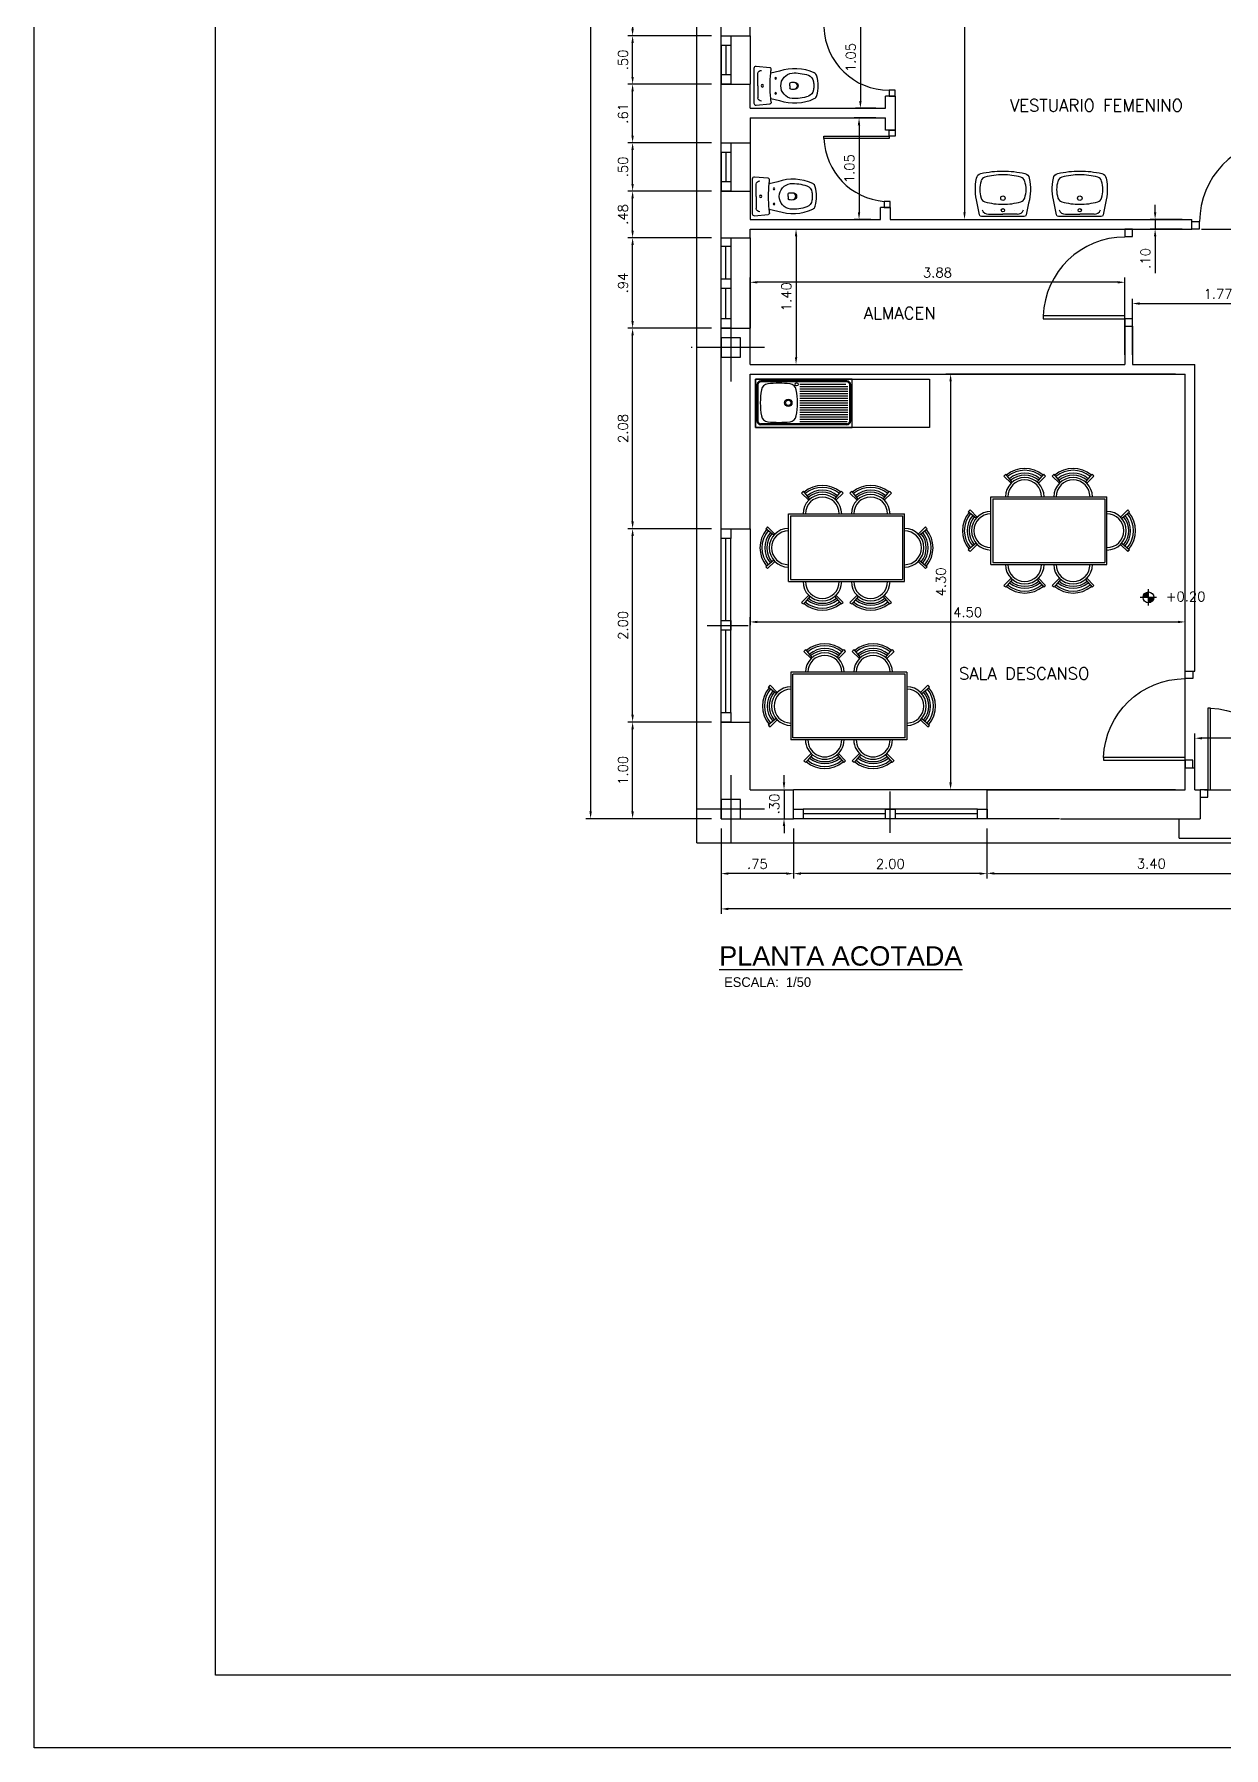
# Model space of a CAD drawing. Header units: millimetres. Extents: x -4290 to 40260, y -10034 to 21466.
# Drawn here: x -4290 to 8013, y -10034 to 7693 of the extents above; entities that cross this region are included whole.
import ezdxf
from ezdxf.enums import TextEntityAlignment as Align

# ---------------------------------------------------------------- set-up
doc = ezdxf.new("R2010")
doc.units = ezdxf.units.MM
for name, pattern in [('CYPELINEA', [0]), ('PUNTOS', [0.25, 0, -0.25]), ('TRAZOS', [19.05, 12.7, -6.35])]:
    doc.linetypes.add(name, pattern=pattern)
for name, color, linetype in [('015', 1, 'Continuous'), ('07', 6, 'Continuous'), ('CARPINTERIA', 1, 'Continuous'), ('COTAS', 6, 'Continuous'), ('CUBIERTA', 7, 'Continuous'), ('FORMATO', 7, 'Continuous'), ('MOBI', 2, 'Continuous'), ('PILAR_EJES', 1, 'CYPELINEA'), ('PILAR_RECT', 2, 'CYPELINEA'), ('SANITARIOS', 1, 'Continuous'), ('TABIQUERIA', 4, 'Continuous'), ('TEXTOS', 2, 'Continuous')]:
    doc.layers.add(name, color=color, linetype=linetype)
doc.styles.add('ARIAL', font='ARIAL.TTF')
doc.styles.add('COMIC', font='COMIC.TTF')
doc.styles.add('NGG', font='romans.shx')
doc.styles.add('ROMANS', font='romans.shx')
doc.dimstyles.new('50', dxfattribs={"dimscale": 50, "dimtxt": 2, "dimasz": 1.5, "dimexe": 1, "dimexo": 2, "dimgap": 1, "dimtad": 1, "dimlfac": 0.001, "dimzin": 4, "dimdsep": 46, "dimtxsty": 'ROMANS', "dimcen": 2.5, "dimclrd": 1, "dimclre": 1, "dimclrt": 2, "dimadec": 0, "dimazin": 0, "dimtfac": 1, "dimtmove": 0, "dimatfit": 3, "dimfxl": 1, "dimtolj": 1, "dimtzin": 12, "dimarcsym": 0})

# ---------------------------------------------------------------- blocks, each defined once
blk = doc.blocks.new('*D43')
at = {"layer": 'COTAS', "color": 1, "lineweight": -2}
for p, q in [((3465, -48), (3465, 27)), ((3214, -123), (3515, -123)), ((3465, -123), (3465, -423)), ((2914, -423), (3515, -423)), ((3465, -498), (3465, -573))]:
    blk.add_line(p, q, dxfattribs=at)
at = {"layer": 'COTAS', "color": 1}
for points in [[(3452, -48), (3477, -48), (3465, -123)], [(3452, -498), (3477, -498), (3465, -423)]]:
    blk.add_solid(points, dxfattribs=at)
at = {"layer": 'Defpoints', "color": 0}
for p in [(3114, -123), (2814, -423), (3465, -423)]:
    blk.add_point(p, dxfattribs=at)
at = {"layer": 'COTAS', "color": 2, "insert": (3365, -271), "char_height": 100, "attachment_point": 5, "rotation": 90, "style": 'ROMANS'}
blk.add_mtext('\\A1;.30', dxfattribs=at)
blk = doc.blocks.new('*D45')
at = {"layer": 'COTAS', "color": 1, "lineweight": -2}
for p, q in [((2714, 577), (1849, 577)), ((1899, -348), (1899, 502)), ((2714, -423), (1849, -423))]:
    blk.add_line(p, q, dxfattribs=at)
at = {"layer": 'COTAS', "color": 1}
for points in [[(1886, 502), (1911, 502), (1899, 577)], [(1886, -348), (1911, -348), (1899, -423)]]:
    blk.add_solid(points, dxfattribs=at)
at = {"layer": 'Defpoints', "color": 0}
for p in [(1899, 577), (2814, 577), (2814, -423)]:
    blk.add_point(p, dxfattribs=at)
at = {"layer": 'COTAS', "color": 2, "insert": (1799, 77), "char_height": 100, "attachment_point": 5, "rotation": 90, "style": 'ROMANS'}
blk.add_mtext('\\A1;1.00', dxfattribs=at)
blk = doc.blocks.new('*D46')
at = {"layer": 'COTAS', "color": 1, "lineweight": -2}
for p, q in [((2714, 2577), (1849, 2577)), ((1899, 652), (1899, 2502)), ((2714, 577), (1849, 577))]:
    blk.add_line(p, q, dxfattribs=at)
at = {"layer": 'COTAS', "color": 1}
for points in [[(1886, 2502), (1911, 2502), (1899, 2577)], [(1886, 652), (1911, 652), (1899, 577)]]:
    blk.add_solid(points, dxfattribs=at)
at = {"layer": 'Defpoints', "color": 0}
for p in [(1899, 2577), (2814, 2577), (2814, 577)]:
    blk.add_point(p, dxfattribs=at)
at = {"layer": 'COTAS', "color": 2, "insert": (1799, 1577), "char_height": 100, "attachment_point": 5, "rotation": 90, "style": 'ROMANS'}
blk.add_mtext('\\A1;2.00', dxfattribs=at)
blk = doc.blocks.new('*D47')
at = {"layer": 'COTAS', "color": 1, "lineweight": -2}
for p, q in [((2714, 4652), (1849, 4652)), ((1899, 2652), (1899, 4577)), ((2714, 2577), (1849, 2577))]:
    blk.add_line(p, q, dxfattribs=at)
at = {"layer": 'COTAS', "color": 1}
for points in [[(1886, 4577), (1911, 4577), (1899, 4652)], [(1886, 2652), (1911, 2652), (1899, 2577)]]:
    blk.add_solid(points, dxfattribs=at)
at = {"layer": 'Defpoints', "color": 0}
for p in [(1899, 4652), (2814, 4652), (2814, 2577)]:
    blk.add_point(p, dxfattribs=at)
at = {"layer": 'COTAS', "color": 2, "insert": (1799, 3614), "char_height": 100, "attachment_point": 5, "rotation": 90, "style": 'ROMANS'}
blk.add_mtext('\\A1;2.08', dxfattribs=at)
blk = doc.blocks.new('*D48')
at = {"layer": 'COTAS', "color": 1, "lineweight": -2}
for p, q in [((2714, 5587), (1849, 5587)), ((1899, 4727), (1899, 5512)), ((2714, 4652), (1849, 4652))]:
    blk.add_line(p, q, dxfattribs=at)
at = {"layer": 'COTAS', "color": 1}
for points in [[(1886, 5512), (1911, 5512), (1899, 5587)], [(1886, 4727), (1911, 4727), (1899, 4652)]]:
    blk.add_solid(points, dxfattribs=at)
at = {"layer": 'Defpoints', "color": 0}
for p in [(1899, 5587), (2814, 5587), (2814, 4652)]:
    blk.add_point(p, dxfattribs=at)
at = {"layer": 'COTAS', "color": 2, "insert": (1799, 5119), "char_height": 100, "attachment_point": 5, "rotation": 90, "style": 'ROMANS'}
blk.add_mtext('\\A1;.94', dxfattribs=at)
blk = doc.blocks.new('*D49')
at = {"layer": 'COTAS', "color": 1, "lineweight": -2}
for p, q in [((2714, 7677), (1849, 7677)), ((1899, 7252), (1899, 7602)), ((2714, 7177), (1849, 7177))]:
    blk.add_line(p, q, dxfattribs=at)
at = {"layer": 'COTAS', "color": 1}
for points in [[(1886, 7602), (1911, 7602), (1899, 7677)], [(1886, 7252), (1911, 7252), (1899, 7177)]]:
    blk.add_solid(points, dxfattribs=at)
at = {"layer": 'Defpoints', "color": 0}
for p in [(1899, 7677), (2814, 7677), (2814, 7177)]:
    blk.add_point(p, dxfattribs=at)
at = {"layer": 'COTAS', "color": 2, "insert": (1799, 7427), "char_height": 100, "attachment_point": 5, "rotation": 90, "style": 'ROMANS'}
blk.add_mtext('\\A1;.50', dxfattribs=at)
blk = doc.blocks.new('*D53')
at = {"layer": 'COTAS', "color": 1, "lineweight": -2}
for p, q in [((2714, 16827), (1414, 16827)), ((1464, 16752), (1464, -348)), ((2714, -423), (1414, -423))]:
    blk.add_line(p, q, dxfattribs=at)
at = {"layer": 'COTAS', "color": 1}
for points in [[(1452, 16752), (1477, 16752), (1464, 16827)], [(1452, -348), (1477, -348), (1464, -423)]]:
    blk.add_solid(points, dxfattribs=at)
at = {"layer": 'Defpoints', "color": 0}
for p in [(2814, 16827), (1464, -423), (2814, -423)]:
    blk.add_point(p, dxfattribs=at)
at = {"layer": 'COTAS', "color": 2, "insert": (1364, 8202), "char_height": 100, "attachment_point": 5, "rotation": 90, "style": 'ROMANS'}
blk.add_mtext('\\A1;17.25', dxfattribs=at)
blk = doc.blocks.new('*D78')
at = {"layer": 'COTAS', "color": 1, "lineweight": -2}
for p, q in [((7714, -23), (7714, 460)), ((8764, 410), (7789, 410)), ((8839, -23), (8839, 460))]:
    blk.add_line(p, q, dxfattribs=at)
at = {"layer": 'COTAS', "color": 1}
for points in [[(7789, 422), (7789, 397), (7714, 410)], [(8764, 422), (8764, 397), (8839, 410)]]:
    blk.add_solid(points, dxfattribs=at)
at = {"layer": 'Defpoints', "color": 0}
for p in [(7714, 410), (7714, -123), (8839, -123)]:
    blk.add_point(p, dxfattribs=at)
at = {"layer": 'COTAS', "color": 2, "insert": (8277, 510), "char_height": 100, "attachment_point": 5, "style": 'ROMANS'}
blk.add_mtext('\\A1;1.13', dxfattribs=at)
blk = doc.blocks.new('*D79')
at = {"layer": 'COTAS', "color": 1, "lineweight": -2}
for p, q in [((3564, -523), (3564, -1041)), ((5564, -523), (5564, -1041)), ((5489, -991), (3639, -991))]:
    blk.add_line(p, q, dxfattribs=at)
at = {"layer": 'COTAS', "color": 1}
for points in [[(3639, -978), (3639, -1003), (3564, -991)], [(5489, -978), (5489, -1003), (5564, -991)]]:
    blk.add_solid(points, dxfattribs=at)
at = {"layer": 'Defpoints', "color": 0}
for p in [(3564, -423), (5564, -423), (3564, -991)]:
    blk.add_point(p, dxfattribs=at)
at = {"layer": 'COTAS', "color": 2, "insert": (4564, -891), "char_height": 100, "attachment_point": 5, "style": 'ROMANS'}
blk.add_mtext('\\A1;2.00', dxfattribs=at)
blk = doc.blocks.new('*D80')
at = {"layer": 'COTAS', "color": 1, "lineweight": -2}
for p, q in [((2814, -523), (2814, -1041)), ((3564, -523), (3564, -1041)), ((3489, -991), (2889, -991))]:
    blk.add_line(p, q, dxfattribs=at)
at = {"layer": 'COTAS', "color": 1}
for points in [[(2889, -978), (2889, -1003), (2814, -991)], [(3489, -978), (3489, -1003), (3564, -991)]]:
    blk.add_solid(points, dxfattribs=at)
at = {"layer": 'Defpoints', "color": 0}
for p in [(2814, -423), (3564, -423), (2814, -991)]:
    blk.add_point(p, dxfattribs=at)
at = {"layer": 'COTAS', "color": 2, "insert": (3189, -891), "char_height": 100, "attachment_point": 5, "style": 'ROMANS'}
blk.add_mtext('\\A1;.75', dxfattribs=at)
blk = doc.blocks.new('012114')
for p, q in [((0, -0.041), (-0.126, -0.041)), ((0, -0.041), (0.126, -0.041)), ((0, -0.372), (-0.025, -0.372)), ((0, -0.372), (0.025, -0.372))]:
    blk.add_line(p, q)
blk.add_lwpolyline([(0.17, -0.179, 0.006856), (0.131, -0.175), (0.152, -0.264, -0.190618), (0.133, -0.625, -0.225225), (0.1, -0.652, -0.063558), (0, -0.665, -0.063558), (-0.1, -0.652, -0.225225), (-0.133, -0.625, -0.190618), (-0.152, -0.264), (-0.131, -0.175, 0.006856), (-0.17, -0.179, -0.425204), (-0.187, -0.165), (-0.2, -0.024, -0.440217), (-0.179, 0), (0, 0), (0.179, 0, -0.440217), (0.2, -0.024), (0.187, -0.165)], format="xyb")
for centre, radius in [((0, -0.087), 0.0125), ((-0.078, -0.225), 0.008), ((0.078, -0.225), 0.008)]:
    blk.add_circle(centre, radius)
for centre, radius, start, end in [((-0.122, -0.078), 0.0372, 96.0407, 181.7016), ((0, -1.582), 1.413, 90, 95.3323), ((0, -1.582), 1.413, 84.6677, 90), ((0.122, -0.078), 0.0372, 358.2984, 83.9593), ((0.172, -0.164), 0.015, 263.0963, 355.2379), ((0, -0.412), 0.133, 6.8934, 173.1066), ((0.314, -0.419), 0.447, 176.9791, 198.8669), ((0.087, -0.406), 0.125, 168.5881, 191.4119), ((0, -0.408), 0.0386, 195.7788, 344.2212), ((-0.025, -0.382), 0.01, 90, 180), ((0, -0.422), 0.0366, 195.2314, 344.7686), ((0.025, -0.382), 0.01, 0, 90), ((-0.087, -0.406), 0.125, 348.5881, 11.4119), ((-0.314, -0.419), 0.447, 341.1331, 3.0209), ((-0.033, -0.538), 0.08, 198.8669, 263.0722), ((0, -0.268), 0.352, 263.0722, 270), ((0, -0.268), 0.352, 270, 276.9278), ((0.033, -0.538), 0.08, 276.9278, 341.1331)]:
    blk.add_arc(centre, radius, start, end)
blk = doc.blocks.new('012102')
for p in [(-0.148, -0.025), (0.148, -0.025)]:
    blk.add_line(p, (0, -0.025))
blk.add_lwpolyline([(0.221, 0, -0.356176), (0.241, -0.016), (0.266, -0.14, -0.119815), (0.273, -0.396, -0.294219), (0.228, -0.444, -0.064372), (0, -0.47, -0.064372), (-0.228, -0.444, -0.294219), (-0.273, -0.396, -0.119815), (-0.266, -0.14), (-0.241, -0.016, -0.356176), (-0.221, 0), (0, 0)], format="xyb", close=True)
at = {"linetype": 'PUNTOS'}
for centre in [(-0.1, -0.065), (0.1, -0.065)]:
    blk.add_circle(centre, 0.015, dxfattribs=at)
for centre, radius in [((0, -0.19), 0.023), ((0, -0.065), 0.0175)]:
    blk.add_circle(centre, radius)
for centre, radius, start, end in [((-0.169, -0.21), 0.06, 106.3491, 161.6517), ((-0.151, -0.092), 0.067, 87.0352, 159.0483), ((-0.007, -0.761), 0.634, 89.3416, 106.3491), ((0.007, -0.761), 0.634, 73.6509, 90.6584), ((0.151, -0.092), 0.067, 20.9517, 92.9648), ((0.169, -0.21), 0.06, 18.3483, 73.6509), ((0.04, -0.279), 0.28, 161.6517, 198.3483), ((-0.04, -0.279), 0.28, 341.6517, 18.3483), ((-0.169, -0.349), 0.06, 198.3483, 253.6509), ((-0.007, 0.202), 0.634, 253.6509, 270.6584), ((0.007, 0.202), 0.634, 269.3416, 286.3491), ((0.169, -0.349), 0.06, 286.3491, 341.6517)]:
    blk.add_arc(centre, radius, start, end)
blk = doc.blocks.new('013101')
for p, q in [((-0.55, 0), (-0.55, -0.55)), ((0.55, 0), (-0.55, 0)), ((0.55, -0.55), (0.55, 0)), ((-0.534, -0.064), (-0.534, -0.476)), ((-0.523, -0.064), (-0.523, -0.476)), ((0.49, -0.02), (-0.49, -0.02)), ((0.49, -0.031), (-0.49, -0.031)), ((-0.046, -0.057), (0.479, -0.057)), ((-0.046, -0.084), (0.501, -0.084)), ((-0.046, -0.11), (0.501, -0.11)), ((-0.046, -0.137), (0.501, -0.137)), ((-0.046, -0.164), (0.501, -0.164)), ((-0.046, -0.19), (0.501, -0.19)), ((0.523, -0.476), (0.523, -0.064)), ((0.534, -0.476), (0.534, -0.064)), ((-0.046, -0.217), (0.501, -0.217)), ((-0.046, -0.243), (0.501, -0.243)), ((-0.046, -0.27), (0.501, -0.27)), ((-0.046, -0.296), (0.501, -0.296)), ((-0.046, -0.323), (0.501, -0.323)), ((-0.046, -0.349), (0.501, -0.349)), ((-0.046, -0.376), (0.501, -0.376)), ((-0.55, -0.55), (0.55, -0.55)), ((0.49, -0.509), (-0.49, -0.509)), ((0.49, -0.52), (-0.49, -0.52)), ((-0.046, -0.402), (0.501, -0.402)), ((-0.046, -0.429), (0.501, -0.429)), ((-0.046, -0.456), (0.501, -0.456)), ((-0.046, -0.482), (0.493, -0.482))]:
    blk.add_line(p, q)
for centre, radius in [((-0.082, -0.059), 0.0179), ((-0.177, -0.27), 0.0418), ((-0.177, -0.27), 0.0303)]:
    blk.add_circle(centre, radius)
for centre, radius, start, end in [((-0.49, -0.064), 0.044, 90, 180), ((-0.49, -0.064), 0.033, 90, 180), ((0.33, -0.27), 0.826, 169.6188, 180), ((-0.401, -0.136), 0.0826, 97.23, 169.6188), ((-0.284, -1.279), 1.232, 89.999, 95.9178), ((-0.284, -1.279), 1.232, 84.0822, 90.001), ((-0.167, -0.136), 0.0826, 10.3812, 82.77), ((-0.898, -0.27), 0.826, 0, 10.3812), ((0.49, -0.064), 0.044, 0, 90), ((0.49, -0.064), 0.033, 0, 90), ((0.33, -0.27), 0.826, 180, 190.3812), ((-0.898, -0.27), 0.826, 349.6188, 0), ((-0.49, -0.476), 0.044, 180, 270), ((-0.49, -0.476), 0.033, 180, 270), ((-0.401, -0.404), 0.0826, 190.3812, 262.77), ((-0.284, 0.74), 1.232, 264.0822, 270.001), ((-0.284, 0.74), 1.232, 269.999, 275.9178), ((-0.167, -0.404), 0.0826, 277.23, 349.6188), ((0.49, -0.476), 0.033, 270, 0), ((0.49, -0.476), 0.044, 270, 0)]:
    blk.add_arc(centre, radius, start, end)
blk = doc.blocks.new('FREGADERO')
at = {"xscale": 1000, "yscale": 1000, "zscale": 1000}
blk.add_blockref('013101', (6, 6), dxfattribs=at)
blk = doc.blocks.new('*D96')
at = {"layer": 'COTAS', "color": 1, "lineweight": -2}
for p, q in [((2814, -523), (2814, -1406)), ((15064, -523), (15064, -1406)), ((14989, -1356), (2889, -1356))]:
    blk.add_line(p, q, dxfattribs=at)
at = {"layer": 'COTAS', "color": 1}
for points in [[(2889, -1344), (2889, -1369), (2814, -1356)], [(14989, -1344), (14989, -1369), (15064, -1356)]]:
    blk.add_solid(points, dxfattribs=at)
at = {"layer": 'Defpoints', "color": 0}
for p in [(2814, -423), (15064, -423), (2814, -1356)]:
    blk.add_point(p, dxfattribs=at)
at = {"layer": 'COTAS', "color": 2, "insert": (8939, -1256), "char_height": 100, "attachment_point": 5, "style": 'ROMANS'}
blk.add_mtext('\\A1;12.25', dxfattribs=at)
blk = doc.blocks.new('MC631201')
at = {"color": 2}
for p, q in [((-39.1, 49.1), (-46.6, 56.6)), ((-37.9, 50.3), (-44.6, 58.4)), ((-12.1, 50.3), (-5.4, 58.4)), ((-10.9, 49.1), (-3.4, 56.6)), ((10.9, 49.1), (3.4, 56.6)), ((12.1, 50.3), (5.4, 58.4)), ((37.9, 50.3), (44.6, 58.4)), ((39.1, 49.1), (46.6, 56.6)), ((-75.3, 12.9), (-83.4, 19.6)), ((-74.1, 14.1), (-81.6, 21.6)), ((-60, 35), (60, 35)), ((-60, -35), (-60, 35)), ((-58, 33), (58, 33)), ((-58, 33), (-58, -33)), ((58, 33), (58, -33)), ((60, -35), (60, 35)), ((74.1, 14.1), (81.6, 21.6)), ((75.3, 12.9), (83.4, 19.6)), ((-75.3, -12.9), (-83.4, -19.6)), ((-74.1, -14.1), (-81.6, -21.6)), ((74.1, -14.1), (81.6, -21.6)), ((75.3, -12.9), (83.4, -19.6)), ((-60, -35), (60, -35)), ((-58, -33), (58, -33)), ((-39.1, -49.1), (-46.6, -56.6)), ((-37.9, -50.3), (-44.6, -58.4)), ((-12.1, -50.3), (-5.4, -58.4)), ((-10.9, -49.1), (-3.4, -56.6)), ((10.9, -49.1), (3.4, -56.6)), ((12.1, -50.3), (5.4, -58.4)), ((37.9, -50.3), (44.6, -58.4)), ((39.1, -49.1), (46.6, -56.6))]:
    blk.add_line(p, q, dxfattribs=at)
for centre, radius, start, end in [((-25, 35), 30.5, 130, 135), ((-25, 35), 20, 360, 180), ((-25, 35), 29.5, 50, 130), ((-25, 35), 27.5, 50, 130), ((-25, 35), 24.5, 50, 130), ((-25, 35), 22.5, 50, 130), ((-25, 35), 30.5, 45, 50), ((25, 35), 30.5, 130, 135), ((25, 35), 20, 360, 180), ((25, 35), 29.5, 50, 130), ((25, 35), 27.5, 50, 130), ((25, 35), 24.5, 50, 130), ((25, 35), 22.5, 50, 130), ((25, 35), 30.5, 45, 50), ((-25, 35), 17.5, 360, 180), ((25, 35), 17.5, 360, 180), ((-60, 0), 29.5, 140, 220), ((-60, 0), 30.5, 135, 140), ((-60, 0), 20, 90, 270), ((60, 0), 20, 270, 90), ((60, 0), 30.5, 40, 45), ((60, 0), 29.5, 320, 40), ((-60, 0), 27.5, 140, 220), ((-60, 0), 24.5, 140, 220), ((-60, 0), 22.5, 140, 220), ((-60, 0), 17.5, 90, 270), ((60, 0), 17.5, 270, 90), ((60, 0), 22.5, 320, 40), ((60, 0), 24.5, 320, 40), ((60, 0), 27.5, 320, 40), ((-60, 0), 30.5, 220, 225), ((-25, -35), 20, 180, 0), ((-25, -35), 17.5, 180, 0), ((25, -35), 20, 180, 0), ((25, -35), 17.5, 180, 0), ((60, 0), 30.5, 315, 320), ((-25, -35), 22.5, 230, 310), ((25, -35), 22.5, 230, 310), ((-25, -35), 30.5, 225, 230), ((-25, -35), 29.5, 230, 310), ((-25, -35), 27.5, 230, 310), ((-25, -35), 24.5, 230, 310), ((-25, -35), 30.5, 310, 315), ((25, -35), 30.5, 225, 230), ((25, -35), 29.5, 230, 310), ((25, -35), 27.5, 230, 310), ((25, -35), 24.5, 230, 310), ((25, -35), 30.5, 310, 315)]:
    blk.add_arc(centre, radius, start, end, dxfattribs=at)
blk = doc.blocks.new('A$C210814F2')
at = {"layer": 'CARPINTERIA'}
for points in [[(-237, 686), (-315, 686), (-315, 608), (-237, 608)], [(-237, -314), (-315, -314), (-315, -236), (-237, -236)], [(-237, -236), (-237, -207), (607, -207), (607, -236)]]:
    blk.add_lwpolyline(points, close=True, dxfattribs=at)
blk.add_arc((-237, -236), 844, 1.9991, 90, dxfattribs=at)
blk = doc.blocks.new('*D108')
at = {"layer": 'COTAS', "color": 1, "lineweight": -2}
for p, q in [((7782, 5677), (8551, 5677)), ((8501, 5602), (8501, -48)), ((7814, -123), (8551, -123))]:
    blk.add_line(p, q, dxfattribs=at)
at = {"layer": 'COTAS', "color": 1}
for points in [[(8488, 5602), (8513, 5602), (8501, 5677)], [(8488, -48), (8513, -48), (8501, -123)]]:
    blk.add_solid(points, dxfattribs=at)
at = {"layer": 'Defpoints', "color": 0}
for p in [(7682, 5677), (7714, -123), (8501, -123)]:
    blk.add_point(p, dxfattribs=at)
at = {"layer": 'COTAS', "color": 2, "insert": (8401, 2777), "char_height": 100, "attachment_point": 5, "rotation": 90, "style": 'ROMANS'}
blk.add_mtext('\\A1;5.80', dxfattribs=at)
blk = doc.blocks.new('*D109')
at = {"layer": 'COTAS', "color": 1, "lineweight": -2}
for p, q in [((8839, 5577), (8839, 4857)), ((7068, 4377), (7068, 4957)), ((7143, 4907), (8764, 4907))]:
    blk.add_line(p, q, dxfattribs=at)
at = {"layer": 'COTAS', "color": 1}
for points in [[(7143, 4919), (7143, 4894), (7068, 4907)], [(8764, 4919), (8764, 4894), (8839, 4907)]]:
    blk.add_solid(points, dxfattribs=at)
at = {"layer": 'Defpoints', "color": 0}
for p in [(8839, 5677), (8839, 4907), (7068, 4277)]:
    blk.add_point(p, dxfattribs=at)
at = {"layer": 'COTAS', "color": 2, "insert": (7954, 5007), "char_height": 100, "attachment_point": 5, "style": 'ROMANS'}
blk.add_mtext('\\A1;1.77', dxfattribs=at)
blk = doc.blocks.new('*D110')
at = {"layer": 'COTAS', "color": 1, "lineweight": -2}
for p, q in [((3114, 4377), (3114, 5177)), ((6990, 4377), (6990, 5177)), ((6915, 5127), (3189, 5127))]:
    blk.add_line(p, q, dxfattribs=at)
at = {"layer": 'COTAS', "color": 1}
for points in [[(3189, 5139), (3189, 5114), (3114, 5127)], [(6915, 5139), (6915, 5114), (6990, 5127)]]:
    blk.add_solid(points, dxfattribs=at)
at = {"layer": 'Defpoints', "color": 0}
for p in [(3114, 5127), (3114, 4277), (6990, 4277)]:
    blk.add_point(p, dxfattribs=at)
at = {"layer": 'COTAS', "color": 2, "insert": (5052, 5227), "char_height": 100, "attachment_point": 5, "style": 'ROMANS'}
blk.add_mtext('\\A1;3.88', dxfattribs=at)
blk = doc.blocks.new('*D111')
at = {"layer": 'COTAS', "color": 1, "lineweight": -2}
for p, q in [((3214, 5677), (3639, 5677)), ((3589, 5602), (3589, 4352)), ((3214, 4277), (3639, 4277))]:
    blk.add_line(p, q, dxfattribs=at)
at = {"layer": 'COTAS', "color": 1}
for points in [[(3577, 5602), (3602, 5602), (3589, 5677)], [(3577, 4352), (3602, 4352), (3589, 4277)]]:
    blk.add_solid(points, dxfattribs=at)
at = {"layer": 'Defpoints', "color": 0}
for p in [(3114, 5677), (3114, 4277), (3589, 4277)]:
    blk.add_point(p, dxfattribs=at)
at = {"layer": 'COTAS', "color": 2, "insert": (3489, 4977), "char_height": 100, "attachment_point": 5, "rotation": 90, "style": 'ROMANS'}
blk.add_mtext('\\A1;1.40', dxfattribs=at)
blk = doc.blocks.new('*D112')
at = {"layer": 'COTAS', "color": 1, "lineweight": -2}
for p, q in [((3114, -23), (3114, 1663)), ((3189, 1613), (7539, 1613)), ((7614, -23), (7614, 1663))]:
    blk.add_line(p, q, dxfattribs=at)
at = {"layer": 'COTAS', "color": 1}
for points in [[(3189, 1625), (3189, 1600), (3114, 1613)], [(7539, 1625), (7539, 1600), (7614, 1613)]]:
    blk.add_solid(points, dxfattribs=at)
at = {"layer": 'Defpoints', "color": 0}
for p in [(7614, 1613), (3114, -123), (7614, -123)]:
    blk.add_point(p, dxfattribs=at)
at = {"layer": 'COTAS', "color": 2, "insert": (5364, 1713), "char_height": 100, "attachment_point": 5, "style": 'ROMANS'}
blk.add_mtext('\\A1;4.50', dxfattribs=at)
blk = doc.blocks.new('*D113')
at = {"layer": 'COTAS', "color": 1, "lineweight": -2}
for p, q in [((7514, 4177), (5138, 4177)), ((5188, 4102), (5188, -48)), ((7514, -123), (5138, -123))]:
    blk.add_line(p, q, dxfattribs=at)
at = {"layer": 'COTAS', "color": 1}
for points in [[(5175, 4102), (5200, 4102), (5188, 4177)], [(5175, -48), (5200, -48), (5188, -123)]]:
    blk.add_solid(points, dxfattribs=at)
at = {"layer": 'Defpoints', "color": 0}
for p in [(7614, 4177), (5188, -123), (7614, -123)]:
    blk.add_point(p, dxfattribs=at)
at = {"layer": 'COTAS', "color": 2, "insert": (5088, 2027), "char_height": 100, "attachment_point": 5, "rotation": 90, "style": 'ROMANS'}
blk.add_mtext('\\A1;4.30', dxfattribs=at)
blk = doc.blocks.new('*D114')
at = {"layer": 'COTAS', "color": 1, "lineweight": -2}
for p, q in [((5564, -523), (5564, -1038)), ((8964, -723), (8964, -1038)), ((5639, -988), (8889, -988))]:
    blk.add_line(p, q, dxfattribs=at)
at = {"layer": 'COTAS', "color": 1}
for points in [[(5639, -976), (5639, -1001), (5564, -988)], [(8889, -976), (8889, -1001), (8964, -988)]]:
    blk.add_solid(points, dxfattribs=at)
at = {"layer": 'Defpoints', "color": 0}
for p in [(5564, -423), (8964, -623), (8964, -988)]:
    blk.add_point(p, dxfattribs=at)
at = {"layer": 'COTAS', "color": 2, "insert": (7264, -888), "char_height": 100, "attachment_point": 5, "style": 'ROMANS'}
blk.add_mtext('\\A1;3.40', dxfattribs=at)
blk = doc.blocks.new('*D118')
at = {"layer": 'COTAS', "color": 1, "lineweight": -2}
for p, q in [((2714, 8294), (1849, 8294)), ((1899, 8219), (1899, 7752)), ((2714, 7677), (1849, 7677))]:
    blk.add_line(p, q, dxfattribs=at)
at = {"layer": 'COTAS', "color": 1}
for points in [[(1886, 8219), (1911, 8219), (1899, 8294)], [(1886, 7752), (1911, 7752), (1899, 7677)]]:
    blk.add_solid(points, dxfattribs=at)
at = {"layer": 'Defpoints', "color": 0}
for p in [(2814, 8294), (1899, 7677), (2814, 7677)]:
    blk.add_point(p, dxfattribs=at)
at = {"layer": 'COTAS', "color": 2, "insert": (1799, 7985), "char_height": 100, "attachment_point": 5, "rotation": 90, "style": 'ROMANS'}
blk.add_mtext('\\A1;.62', dxfattribs=at)
blk = doc.blocks.new('*D119')
at = {"layer": 'COTAS', "color": 1, "lineweight": -2}
for p, q in [((2714, 6070), (1849, 6070)), ((1899, 5662), (1899, 5995)), ((2714, 5587), (1849, 5587))]:
    blk.add_line(p, q, dxfattribs=at)
at = {"layer": 'COTAS', "color": 1}
for points in [[(1886, 5995), (1911, 5995), (1899, 6070)], [(1886, 5662), (1911, 5662), (1899, 5587)]]:
    blk.add_solid(points, dxfattribs=at)
at = {"layer": 'Defpoints', "color": 0}
for p in [(1899, 6070), (2814, 6070), (2814, 5587)]:
    blk.add_point(p, dxfattribs=at)
at = {"layer": 'COTAS', "color": 2, "insert": (1799, 5829), "char_height": 100, "attachment_point": 5, "rotation": 90, "style": 'ROMANS'}
blk.add_mtext('\\A1;.48', dxfattribs=at)
blk = doc.blocks.new('*D120')
at = {"layer": 'COTAS', "color": 1, "lineweight": -2}
for p, q in [((2714, 6570), (1849, 6570)), ((1899, 6145), (1899, 6495)), ((2714, 6070), (1849, 6070))]:
    blk.add_line(p, q, dxfattribs=at)
at = {"layer": 'COTAS', "color": 1}
for points in [[(1886, 6495), (1911, 6495), (1899, 6570)], [(1886, 6145), (1911, 6145), (1899, 6070)]]:
    blk.add_solid(points, dxfattribs=at)
at = {"layer": 'Defpoints', "color": 0}
for p in [(1899, 6570), (2814, 6570), (2814, 6070)]:
    blk.add_point(p, dxfattribs=at)
at = {"layer": 'COTAS', "color": 2, "insert": (1799, 6320), "char_height": 100, "attachment_point": 5, "rotation": 90, "style": 'ROMANS'}
blk.add_mtext('\\A1;.50', dxfattribs=at)
blk = doc.blocks.new('*D121')
at = {"layer": 'COTAS', "color": 1, "lineweight": -2}
for p, q in [((2714, 7177), (1849, 7177)), ((1899, 6645), (1899, 7102)), ((2714, 6570), (1849, 6570))]:
    blk.add_line(p, q, dxfattribs=at)
at = {"layer": 'COTAS', "color": 1}
for points in [[(1886, 7102), (1911, 7102), (1899, 7177)], [(1886, 6645), (1911, 6645), (1899, 6570)]]:
    blk.add_solid(points, dxfattribs=at)
at = {"layer": 'Defpoints', "color": 0}
for p in [(1899, 7177), (2814, 7177), (2814, 6570)]:
    blk.add_point(p, dxfattribs=at)
at = {"layer": 'COTAS', "color": 2, "insert": (1799, 6874), "char_height": 100, "attachment_point": 5, "rotation": 90, "style": 'ROMANS'}
blk.add_mtext('\\A1;.61', dxfattribs=at)
blk = doc.blocks.new('*D124')
at = {"layer": 'COTAS', "color": 1, "lineweight": -2}
for p, q in [((4414, 7977), (4205, 7977)), ((4255, 7902), (4255, 7002)), ((4414, 6927), (4205, 6927))]:
    blk.add_line(p, q, dxfattribs=at)
at = {"layer": 'COTAS', "color": 1}
for points in [[(4242, 7902), (4267, 7902), (4255, 7977)], [(4242, 7002), (4267, 7002), (4255, 6927)]]:
    blk.add_solid(points, dxfattribs=at)
at = {"layer": 'Defpoints', "color": 0}
for p in [(4514, 7977), (4255, 6927), (4514, 6927)]:
    blk.add_point(p, dxfattribs=at)
at = {"layer": 'COTAS', "color": 2, "insert": (4155, 7452), "char_height": 100, "attachment_point": 5, "rotation": 90, "style": 'ROMANS'}
blk.add_mtext('\\A1;1.05', dxfattribs=at)
blk = doc.blocks.new('*D125')
at = {"layer": 'COTAS', "color": 1, "lineweight": -2}
for p, q in [((4414, 6827), (4191, 6827)), ((4241, 6752), (4241, 5852)), ((4364, 5777), (4191, 5777))]:
    blk.add_line(p, q, dxfattribs=at)
at = {"layer": 'COTAS', "color": 1}
for points in [[(4228, 6752), (4253, 6752), (4241, 6827)], [(4228, 5852), (4253, 5852), (4241, 5777)]]:
    blk.add_solid(points, dxfattribs=at)
at = {"layer": 'Defpoints', "color": 0}
for p in [(4514, 6827), (4241, 5777), (4464, 5777)]:
    blk.add_point(p, dxfattribs=at)
at = {"layer": 'COTAS', "color": 2, "insert": (4141, 6302), "char_height": 100, "attachment_point": 5, "rotation": 90, "style": 'ROMANS'}
blk.add_mtext('\\A1;1.05', dxfattribs=at)
blk = doc.blocks.new('*D129')
at = {"layer": 'COTAS', "color": 1, "lineweight": -2}
for p, q in [((4714, 10177), (5382, 10177)), ((5332, 10102), (5332, 5852)), ((4664, 5777), (5382, 5777))]:
    blk.add_line(p, q, dxfattribs=at)
at = {"layer": 'COTAS', "color": 1}
for points in [[(5319, 10102), (5344, 10102), (5332, 10177)], [(5319, 5852), (5344, 5852), (5332, 5777)]]:
    blk.add_solid(points, dxfattribs=at)
at = {"layer": 'Defpoints', "color": 0}
for p in [(4614, 10177), (4564, 5777), (5332, 5777)]:
    blk.add_point(p, dxfattribs=at)
at = {"layer": 'COTAS', "color": 2, "insert": (5232, 7977), "char_height": 100, "attachment_point": 5, "rotation": 90, "style": 'ROMANS'}
blk.add_mtext('\\A1;4.40', dxfattribs=at)
blk = doc.blocks.new('*D133')
at = {"layer": 'COTAS', "color": 1, "lineweight": -2}
for p, q in [((7303, 5852), (7303, 5927)), ((7582, 5777), (7253, 5777)), ((7582, 5677), (7253, 5677)), ((7303, 5777), (7303, 5677)), ((7303, 5602), (7303, 5222))]:
    blk.add_line(p, q, dxfattribs=at)
at = {"layer": 'COTAS', "color": 1}
for points in [[(7291, 5852), (7316, 5852), (7303, 5777)], [(7291, 5602), (7316, 5602), (7303, 5677)]]:
    blk.add_solid(points, dxfattribs=at)
at = {"layer": 'Defpoints', "color": 0}
for p in [(7303, 5677), (7682, 5777), (7682, 5677)]:
    blk.add_point(p, dxfattribs=at)
at = {"layer": 'COTAS', "color": 2, "insert": (7203, 5374), "char_height": 100, "attachment_point": 5, "rotation": 90, "style": 'ROMANS'}
blk.add_mtext('\\A1;.10', dxfattribs=at)
blk = doc.blocks.new('A2h')
at = {"layer": '015'}
blk.add_lwpolyline([(-594, 0), (-594, 420), (0, 420), (0, 0)], close=True, dxfattribs=at)
at = {"layer": '07'}
blk.add_lwpolyline([(-569, 10), (-569, 410), (-10, 410), (-10, 10)], close=True, dxfattribs=at)

msp = doc.modelspace()

# ---------------------------------------------------------------- hatches: boundary and pattern name
at = {"layer": 'COTAS'}
h = msp.add_hatch(color=256, dxfattribs=at)
h.paths.add_polyline_path([(7290.475, 1866.919), (7234.225, 1866.919), (7234.225, 1810.669, 0.414213562)])
h.paths.add_polyline_path([(7177.975, 1866.919), (7234.225, 1866.919), (7234.225, 1923.169, 0.414213562)])

# ---------------------------------------------------------------- linework, layer by layer
at = {"layer": 'CARPINTERIA'}
for p, q in [((3114.353, 7677.367), (3114.353, 7177.367)), ((2814.353, 7577.367), (2814.353, 7177.367)), ((2864.353, 7577.367), (2864.353, 7277.367)), ((2914.353, 7577.367), (2914.353, 7277.367)), ((3114.353, 6570.201), (3114.353, 6070.201)), ((2814.353, 6470.201), (2814.353, 6070.201)), ((2864.353, 6470.201), (2864.353, 6170.201)), ((2914.353, 6470.201), (2914.353, 6170.201)), ((2814.353, 4651.527), (2814.353, 5498.343)), ((2864.353, 5163.871), (2864.353, 5498.343)), ((2914.353, 5498.343), (2914.353, 4751.527)), ((3114.353, 5587.279), (3114.353, 4651.527)), ((2864.353, 4751.527), (2864.353, 5063.871)), ((3114.353, 576.527), (3117.665, 2576.527)), ((2814.353, 676.527), (2814.353, 2476.527)), ((2864.353, 1626.527), (2864.353, 2476.527)), ((2914.353, 676.527), (2914.353, 2476.527)), ((2669.36, 1576.527), (3095.191, 1576.527)), ((2864.353, 676.527), (2864.353, 1526.527)), ((5564.353, -123.473), (3564.353, -123.473)), ((4564.353, -568.467), (4564.353, -142.636)), ((5464.353, -323.473), (3664.353, -323.473)), ((4514.353, -373.473), (3664.353, -373.473)), ((5464.353, -423.473), (3664.353, -423.473)), ((5464.353, -373.473), (4614.353, -373.473))]:
    msp.add_line(p, q, dxfattribs=at)
for points in [[(2914.353, 7677.367), (2914.353, 7577.367), (2814.353, 7577.367), (2814.353, 7677.367)], [(2914.353, 7277.367), (2914.353, 7177.367), (2814.353, 7177.367), (2814.353, 7277.367)], [(4552.131, 7051.527), (4614.353, 7051.527), (4614.353, 7113.749), (4552.131, 7113.749)], [(2914.353, 6570.201), (2914.353, 6470.201), (2814.353, 6470.201), (2814.353, 6570.201)], [(4552.131, 6639.305), (4552.131, 6615.739), (3876.575, 6615.739), (3876.575, 6639.305)], [(4552.131, 6701.527), (4614.353, 6701.527), (4614.353, 6639.305), (4552.131, 6639.305)], [(2914.353, 6170.201), (2914.353, 6070.201), (2814.353, 6070.201), (2814.353, 6170.201)], [(4502.131, 5901.527), (4564.353, 5901.527), (4564.353, 5963.749), (4502.131, 5963.749)], [(6990.306, 5598.749), (7068.083, 5598.749), (7068.083, 5676.527), (6990.306, 5676.527)], [(7759.784, 5754.305), (7759.784, 5676.527), (7682.006, 5676.527), (7682.006, 5754.305)], [(2814.353, 5498.343), (2814.353, 5587.279), (2914.353, 5587.279), (2914.353, 5498.343)], [(2814.353, 5063.871), (2814.353, 5163.871), (2914.353, 5163.871), (2914.353, 5063.871)], [(2814.353, 4651.527), (2814.353, 4751.527), (2914.353, 4751.527), (2914.353, 4651.527)], [(6990.306, 4750.365), (6990.306, 4779.822), (6145.861, 4779.822), (6145.861, 4750.365)], [(6990.306, 4672.587), (7068.083, 4672.587), (7068.083, 4750.365), (6990.306, 4750.365)], [(2814.353, 2476.527), (2814.353, 2576.527), (2914.353, 2576.527), (2914.353, 2476.527)], [(2814.353, 1526.527), (2814.353, 1626.527), (2914.353, 1626.527), (2914.353, 1526.527)], [(2814.353, 576.527), (2814.353, 676.527), (2914.353, 676.527), (2914.353, 576.527)], [(3664.353, -423.473), (3564.353, -423.473), (3564.353, -323.473), (3664.353, -323.473)], [(4614.353, -423.473), (4514.353, -423.473), (4514.353, -323.473), (4614.353, -323.473)], [(5564.353, -423.473), (5464.353, -423.473), (5464.353, -323.473), (5564.353, -323.473)]]:
    msp.add_lwpolyline(points, close=True, dxfattribs=at)
for centre, radius, start, end in [((4552.131, 7789.305), 675.556, 181.9990956, 270), ((4555.864, 6640.966), 679.346, 182.128192, 265.4634563), ((8608.168, 5754.305), 844.444, 91.9990956, 180), ((6990.306, 4750.365), 844.444, 90, 178.0009044)]:
    msp.add_arc(centre, radius, start, end, dxfattribs=at)
at = {"layer": 'COTAS'}
for p, q in [((7234.225, 1782.544), (7234.225, 1951.294)), ((7318.6, 1866.919), (7149.85, 1866.919))]:
    msp.add_line(p, q, dxfattribs=at)
msp.add_circle((7234.225, 1866.919), 56.25, dxfattribs=at)
at = {"layer": 'CUBIERTA', "linetype": 'TRAZOS', "ltscale": 0.5}
for q in [(2564.353, 17076.527), (15314.353, -673.473)]:
    msp.add_line((2564.353, -673.473), q, dxfattribs=at)
at = {"layer": 'MOBI'}
msp.add_lwpolyline([(3169.517, 3624.631), (3169.517, 4124.631), (4969.517, 4124.631), (4969.517, 3624.631)], close=True, dxfattribs=at)
at = {"layer": 'PILAR_EJES'}
for p, q in [((2914.353, 4801.527), (2914.353, 4101.527)), ((2514.353, 4451.527), (2504.353, 4451.527)), ((3264.353, 4451.527), (2564.353, 4451.527)), ((2914.353, 26.527), (2914.353, -673.473)), ((3264.353, -323.473), (2564.353, -323.473))]:
    msp.add_line(p, q, dxfattribs=at)
at = {"layer": 'PILAR_RECT'}
for p, q in [((2814.353, 4551.527), (2814.353, 4351.527)), ((3014.353, 4551.527), (2814.353, 4551.527)), ((3014.353, 4351.527), (3014.353, 4551.527)), ((2814.353, 4351.527), (3014.353, 4351.527)), ((2814.353, -223.473), (2814.353, -423.473)), ((3014.353, -223.473), (2814.353, -223.473)), ((3014.353, -423.473), (3014.353, -223.473)), ((2814.353, -423.473), (3014.353, -423.473))]:
    msp.add_line(p, q, dxfattribs=at)
at = {"layer": 'TABIQUERIA'}
for p, q in [((2814.353, 7501.527), (2814.353, 11076.527)), ((3114.353, 7677.367), (3114.353, 7976.527)), ((2814.353, 5241.219), (2814.353, 7576.527)), ((3114.353, 6926.527), (3114.353, 7177.367)), ((3114.353, 6926.527), (4514.353, 6926.527)), ((4514.353, 6926.527), (4514.353, 7051.527)), ((4614.353, 7051.527), (4514.353, 7051.527)), ((4614.353, 7051.527), (4514.353, 7051.527)), ((4614.353, 7051.527), (4614.353, 6701.527)), ((3114.353, 6826.527), (4514.353, 6826.527)), ((4514.353, 6701.527), (4514.353, 6826.527)), ((4614.353, 6701.527), (4514.353, 6701.527)), ((4464.353, 5776.527), (4464.353, 5901.527)), ((4564.353, 5901.527), (4464.353, 5901.527)), ((4564.353, 5901.527), (4564.353, 5776.527)), ((3114.353, 5776.527), (4464.353, 5776.527)), ((3114.353, 5676.527), (7682.006, 5676.527)), ((3114.353, 5587.279), (3114.353, 5676.527)), ((4464.353, 5676.527), (4564.353, 5676.527)), ((4564.353, 5776.527), (7682.006, 5776.527)), ((7682.006, 5676.527), (7682.006, 5776.527)), ((2814.353, 5587.279), (3114.353, 5587.279)), ((2814.353, 2576.527), (2814.353, 5051.527)), ((2814.353, 4651.527), (3114.353, 4651.527)), ((3114.353, 4276.527), (3114.353, 4651.527)), ((6990.306, 4672.587), (6990.306, 4276.527)), ((7068.083, 4672.587), (7068.083, 4276.527)), ((3114.353, 4276.527), (4614.353, 4276.527)), ((4614.353, 4276.527), (6990.306, 4276.527)), ((7068.083, 4276.527), (7714.353, 4276.527)), ((7714.353, 1104.46), (7714.353, 4276.527)), ((3114.353, 4176.527), (4614.353, 4176.527)), ((3114.353, 2576.527), (3114.353, 4176.527)), ((4614.353, 4176.527), (7614.353, 4176.527)), ((7614.353, 1104.46), (7614.353, 4176.527)), ((2814.353, 2576.527), (3114.353, 2576.527)), ((2814.353, -423.473), (2814.353, 576.527)), ((2814.353, 576.527), (3114.353, 576.527)), ((3114.353, -123.473), (3114.353, 576.527)), ((7614.353, -123.473), (7614.353, 104.46)), ((7714.353, -123.473), (7714.353, 104.46)), ((3114.353, -123.473), (3564.353, -123.473)), ((3564.353, -423.473), (3564.353, -123.473)), ((5564.353, -423.473), (5564.353, -123.473)), ((5564.353, -123.473), (7614.353, -123.473)), ((7714.353, -123.473), (7769.713, -123.473)), ((2814.353, -423.473), (3564.353, -423.473)), ((6314.353, -423.473), (5564.353, -423.473)), ((6325.632, -423.473), (7769.713, -423.473)), ((7552.537, -623.473), (7552.537, -423.473)), ((7552.537, -623.473), (8952.537, -623.473))]:
    msp.add_line(p, q, dxfattribs=at)
for points in [[(2814.353, 7677.367), (3114.353, 7677.367)], [(2814.353, 7177.367), (3114.353, 7177.367)], [(3114.353, 6826.527), (3114.353, 6570.201)], [(2814.353, 6570.201), (3114.353, 6570.201)], [(2814.353, 6070.201), (3114.353, 6070.201)], [(3114.353, 6070.201), (3114.353, 5776.527)], [(7614.353, 1104.46), (7714.353, 1104.46)], [(7614.353, 104.46), (7714.353, 104.46)], [(7769.713, -123.473), (7769.713, -423.473)]]:
    msp.add_lwpolyline(points, dxfattribs=at)

# ---------------------------------------------------------------- block references
at = {"color": 3, "linetype": 'Continuous', "xscale": 75.00000000028025, "yscale": 74.99999999891601, "zscale": 75.0000000000074}
msp.add_blockref('A2h', (40260.12, -10034.103), dxfattribs=at)
at = {"xscale": 10, "yscale": 10, "zscale": 10}
for p in [(6204.638, 2556.504), (4111.312, 2380.335)]:
    msp.add_blockref('MC631201', p, dxfattribs=at)
at = {"xscale": 10, "yscale": 10, "zscale": 10, "rotation": 180}
msp.add_blockref('MC631201', (4136.411, 742.296), dxfattribs=at)
at = {"layer": 'MOBI', "xscale": 0.9083140325214641, "yscale": 0.9083140325214641, "zscale": 0.9083140325214641}
msp.add_blockref('FREGADERO', (3664.265, 4119.307), dxfattribs=at)
at = {"layer": 'SANITARIOS', "yscale": 1000, "zscale": 1000}
for name, p, xscale, rotation in [('012114', (3152.549, 7159.485), -1000, 90), ('012114', (3136.353, 6015.58), -1000, 90), ('012102', (5728.668, 5807.002), 1000, 180), ('012102', (6524.032, 5807.002), 1000, 180)]:
    msp.add_blockref(name, p, dxfattribs=dict(at, xscale=xscale, rotation=rotation))
at = {"layer": 'TABIQUERIA', "xscale": -1}
msp.add_blockref('A$C210814F2', (7376.973, 418.237), dxfattribs=at)
at = {"layer": 'TABIQUERIA', "xscale": -1, "rotation": 270}
msp.add_blockref('A$C210814F2', (8083.489, 113.907), dxfattribs=at)

# ---------------------------------------------------------------- texts
at = {"layer": 'COTAS', "color": 1, "insert": (7412.535, 1924.999), "char_height": 100, "width": 500, "attachment_point": 1, "style": 'ROMANS'}
msp.add_mtext('+0.20', dxfattribs=at)
at = {"layer": 'FORMATO', "color": 1, "style": 'ARIAL'}
msp.add_text('%%UPLANTA ACOTADA', height=200, dxfattribs=at).set_placement((4052.115, -1942.612), align=Align.CENTER)
at = {"layer": 'FORMATO', "color": 3, "style": 'COMIC'}
msp.add_text('ESCALA:  1/50', height=100, dxfattribs=at).set_placement((3294.909, -2111.347), align=Align.MIDDLE)
at = {"layer": 'TEXTOS', "style": 'NGG'}
for s, p in [('VESTUARIO FEMENINO', (5801.291, 6894.615)), ('ALMACEN', (4289.211, 4744.33)), ('SALA DESCANSO', (5273.759, 1017.104))]:
    msp.add_text(s, height=125, dxfattribs=at).set_placement(p)

# ---------------------------------------------------------------- dimensions: what is measured, and where the dimension line sits
at = {"layer": 'COTAS'}
for base, p1, p2, angle, picture, middle in [((1464.258, -423.473), (2814.353, 16826.527), (2814.353, -423.473), 90, '*D53', (1364.258, 8201.527)), ((5331.845, 5776.527), (4614.353, 10176.527), (4564.353, 5776.527), 90, '*D129', (5231.845, 7976.527)), ((1898.748, 7677.367), (2814.353, 8293.612), (2814.353, 7677.367), 90, '*D118', (1798.748, 7985.49)), ((4254.631, 6926.527), (4514.353, 7976.527), (4514.353, 6926.527), 90, '*D124', (4154.631, 7451.527)), ((1898.748, 7677.367), (2814.353, 7177.367), (2814.353, 7677.367), 90, '*D49', (1798.748, 7427.367)), ((1898.748, 7177.367), (2814.353, 6570.201), (2814.353, 7177.367), 90, '*D121', (1798.748, 6873.784)), ((4240.997, 5776.527), (4514.353, 6826.527), (4464.353, 5776.527), 90, '*D125', (4140.997, 6301.527)), ((1898.748, 6570.201), (2814.353, 6070.201), (2814.353, 6570.201), 90, '*D120', (1798.748, 6320.201)), ((1898.748, 6070.201), (2814.353, 5587.279), (2814.353, 6070.201), 90, '*D119', (1798.748, 5828.74)), ((7303.097, 5676.527), (7682.006, 5776.527), (7682.006, 5676.527), 90, '*D133', (7203.097, 5374.146)), ((3589.22, 4276.527), (3114.353, 5676.527), (3114.353, 4276.527), 90, '*D111', (3489.22, 4976.527)), ((8500.659, -123.473), (7682.006, 5676.527), (7714.353, -123.473), 90, '*D108', (8400.659, 2776.527)), ((1898.748, 5587.279), (2814.353, 4651.527), (2814.353, 5587.279), 90, '*D48', (1798.748, 5119.403)), ((1898.748070642, 4651.526730251), (2814.353122259, 2576.526730251), (2814.353122259, 4651.526730251), 90, '*D47', (1798.748070642, 3614.026730251)), ((5187.507, -123.473), (7614.353, 4176.527), (7614.353, -123.473), 90, '*D113', (5087.507, 2026.527)), ((1898.748, 2576.527), (2814.353, 576.527), (2814.353, 2576.527), 90, '*D46', (1798.748, 1576.527)), ((1898.748, 576.527), (2814.353, -423.473), (2814.353, 576.527), 90, '*D45', (1798.748, 76.527)), ((2814.353, -990.512), (3564.353, -423.473), (2814.353, -423.473), 180, '*D80', (3189.353, -890.512)), ((3564.353, -990.512), (5564.353, -423.473), (3564.353, -423.473), 180, '*D79', (4564.353, -890.512))]:
    dim = msp.add_linear_dim(base=base, p1=p1, p2=p2, angle=angle, dimstyle='50', dxfattribs=at)
    dim.commit()
    dim.dimension.update_dxf_attribs({"geometry": picture, "text_midpoint": middle})
for base, p1, p2, picture, middle in [((8839.353, 4906.928), (7068.083, 4276.527), (8839.353, 5676.527), '*D109', (7953.718, 5006.928)), ((3114.353, 5126.801), (6990.306, 4276.527), (3114.353, 4276.527), '*D110', (5052.329, 5226.801)), ((7614.353, 1612.69), (3114.353, -123.473), (7614.353, -123.473), '*D112', (5364.353, 1712.69)), ((2814.353, -1356.117), (15064.353, -423.473), (2814.353, -423.473), '*D96', (8939.353, -1256.117)), ((8964.353, -988.256), (5564.353, -423.473), (8964.353, -623.473), '*D114', (7264.353, -888.256))]:
    dim = msp.add_linear_dim(base=base, p1=p1, p2=p2, dimstyle='50', dxfattribs=at)
    dim.commit()
    dim.dimension.update_dxf_attribs({"geometry": picture, "text_midpoint": middle})
for base, p1, p2, angle, picture, middle in [((7714.353122259, 409.625864331), (8839.353122259, -123.473269749), (7714.353122259, -123.473269749), 180, '*D78', (8276.853122259, 409.625864331)), ((3464.631, -423.473), (3114.353, -123.473), (2814.353, -423.473), 90, '*D43', (3464.631, -271.058))]:
    dim = msp.add_linear_dim(base=base, p1=p1, p2=p2, angle=angle, dimstyle='50', dxfattribs=at)
    dim.commit()
    dim.dimension.update_dxf_attribs({"geometry": picture, "text_midpoint": middle, "dimtype": 160})

doc.saveas('drawing.dxf')
